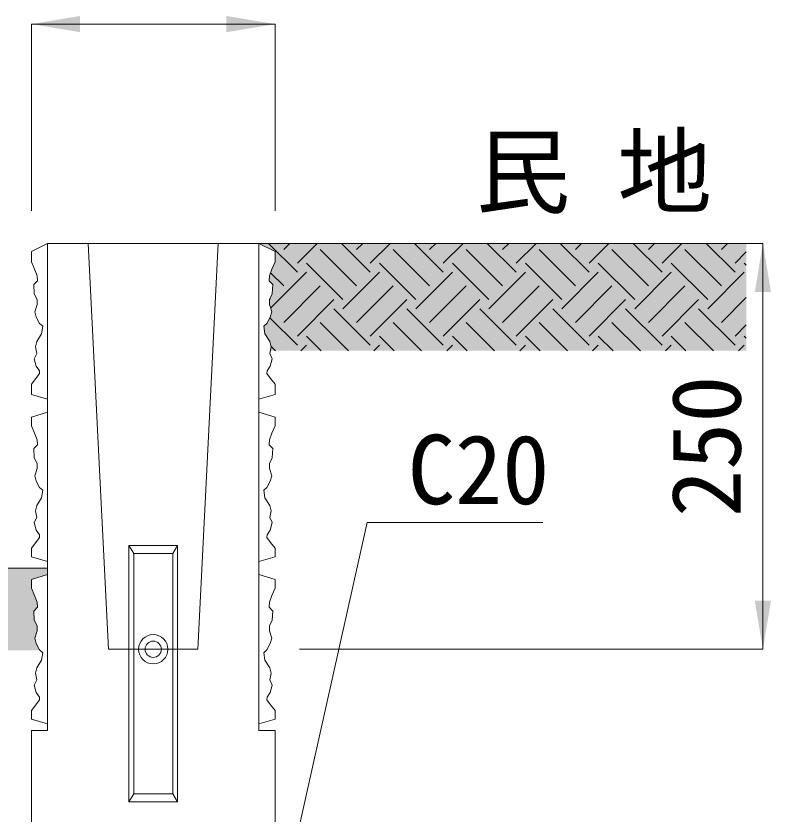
# Model space of a CAD drawing. Units: millimetres at full size. Extents: x 199178 to 219083, y 873019 to 880494.
# Drawn here: x 200355.9 to 200820.7, y 875801.9 to 876293.4 of the extents above; entities that cross this region are included whole.
import ezdxf
from ezdxf.enums import TextEntityAlignment as Align

# ---------------------------------------------------------------- set-up
doc = ezdxf.new("R2010")
doc.units = ezdxf.units.MM
doc.header["$LTSCALE"] = 20
for name, color, linetype, lineweight in [('0_2', 7, 'Continuous', 13), ('ハッチング', 7, 'Continuous', 13), ('ピンジョイント', 1, 'Continuous', 13), ('寸法線', 7, 'Continuous', 13), ('引出線', 4, 'Continuous', 13), ('舗装・基礎', 3, 'Continuous', 13)]:
    doc.layers.add(name, color=color, linetype=linetype, lineweight=lineweight)
doc.layers.add('ハッチング_舗装', color=7, linetype='Continuous')
doc.layers.add('文字', color=7, linetype='Continuous')
doc.styles.add('ＭＳ ゴシック', font='')
doc.styles.get('ＭＳ ゴシック').set_extended_font_data('MS Gothic')

# ---------------------------------------------------------------- blocks, each defined once
blk = doc.blocks.new('filled_arrow')
at = {"color": 0, "linetype": 'Continuous', "lineweight": -2}
blk.add_solid([(7.5, 1.25), (0, 0), (7.5, -1.25)], dxfattribs=at)

msp = doc.modelspace()

# ---------------------------------------------------------------- hatches: boundary and pattern name
at = {"layer": 'ハッチング_舗装'}
for color, points in [(52, [(200805.41, 876087.19), (200805.41, 876153.37), (200505.41, 876153.37), (200515.41, 876148.37), (200515.41, 876141.97), (200513.47, 876137.46), (200511.91, 876133.3), (200511.74, 876130.35), (200513.99, 876127.93), (200513.64, 876122.21), (200511.91, 876118.74), (200511.91, 876115.62), (200513.3, 876111.11), (200512.43, 876107.99), (200510.35, 876104.01), (200508.44, 876102.27), (200509.13, 876097.59), (200512.08, 876092.91), (200512.95, 876089.62), (200512.44, 876087.19)]), (256, [(200370.59, 875902.78), (200368.4, 875906.99), (200367.53, 875910.11), (200368.92, 875914.62), (200368.92, 875917.74), (200367.18, 875921.21), (200366.83, 875926.93), (200369.09, 875929.35), (200368.92, 875932.3), (200367.35, 875936.46), (200365.41, 875940.97), (200365.41, 875946.37), (200375.41, 875949.37), (200375.41, 875953.37), (200075.41, 875953.37), (200075.41, 875902.78)])]:
    msp.add_hatch(color=color, dxfattribs=at).paths.add_polyline_path(points)

# ---------------------------------------------------------------- linework, layer by layer
at = {"layer": '0_2'}
for p, q in [((200365.41, 876148.37), (200375.41, 876153.37)), ((200375.41, 875853.37), (200375.41, 876153.37)), ((200375.41, 876153.37), (200505.41, 876153.37)), ((200412.91, 875903.37), (200400.41, 876153.37)), ((200467.91, 875903.37), (200480.41, 876153.37)), ((200505.41, 875853.37), (200505.41, 876153.37)), ((200515.41, 876148.37), (200505.41, 876153.37)), ((200365.41, 876141.97), (200365.41, 876148.37)), ((200515.41, 876141.97), (200515.41, 876148.37)), ((200365.41, 876141.97), (200367.35, 876137.46)), ((200515.41, 876141.97), (200513.47, 876137.46)), ((200367.35, 876137.46), (200368.92, 876133.3)), ((200513.47, 876137.46), (200511.91, 876133.3)), ((200369.09, 876130.35), (200366.83, 876127.93)), ((200368.92, 876133.3), (200369.09, 876130.35)), ((200511.91, 876133.3), (200511.74, 876130.35)), ((200511.74, 876130.35), (200513.99, 876127.93)), ((200366.83, 876127.93), (200367.18, 876122.21)), ((200513.99, 876127.93), (200513.64, 876122.21)), ((200367.18, 876122.21), (200368.92, 876118.74)), ((200513.64, 876122.21), (200511.91, 876118.74)), ((200368.92, 876115.62), (200367.53, 876111.11)), ((200368.92, 876118.74), (200368.92, 876115.62)), ((200511.91, 876118.74), (200511.91, 876115.62)), ((200511.91, 876115.62), (200513.3, 876111.11)), ((200367.53, 876111.11), (200368.4, 876107.99)), ((200513.3, 876111.11), (200512.43, 876107.99)), ((200368.4, 876107.99), (200370.48, 876104.01)), ((200512.43, 876107.99), (200510.35, 876104.01)), ((200370.48, 876104.01), (200372.38, 876102.27)), ((200372.38, 876102.27), (200371.69, 876097.59)), ((200510.35, 876104.01), (200508.44, 876102.27)), ((200508.44, 876102.27), (200509.13, 876097.59)), ((200371.69, 876097.59), (200368.74, 876092.91)), ((200509.13, 876097.59), (200512.08, 876092.91)), ((200368.74, 876092.91), (200367.87, 876089.62)), ((200512.08, 876092.91), (200512.95, 876089.62)), ((200367.87, 876089.62), (200368.74, 876085.46)), ((200512.95, 876089.62), (200512.08, 876085.46)), ((200368.74, 876085.46), (200367.18, 876082.34)), ((200367.18, 876082.34), (200368.4, 876077.66)), ((200512.08, 876085.46), (200513.64, 876082.34)), ((200513.64, 876082.34), (200512.43, 876077.66)), ((200368.4, 876077.66), (200370.3, 876074.89)), ((200512.43, 876077.66), (200510.52, 876074.89)), ((200370.48, 876073.15), (200368.22, 876070.21)), ((200370.3, 876074.89), (200370.48, 876073.15)), ((200510.52, 876074.89), (200510.35, 876073.15)), ((200510.35, 876073.15), (200512.6, 876070.21)), ((200368.22, 876070.21), (200365.41, 876066.57)), ((200365.41, 876060.37), (200365.41, 876066.57)), ((200512.6, 876070.21), (200515.41, 876066.57)), ((200515.41, 876060.37), (200515.41, 876066.57)), ((200365.41, 876060.37), (200375.41, 876057.37)), ((200515.41, 876060.37), (200505.41, 876057.37)), ((200365.41, 876046.37), (200375.41, 876049.37)), ((200515.41, 876046.37), (200505.41, 876049.37)), ((200365.41, 876040.97), (200365.41, 876046.37)), ((200515.41, 876040.97), (200515.41, 876046.37)), ((200365.41, 876040.97), (200367.35, 876036.46)), ((200515.41, 876040.97), (200513.47, 876036.46)), ((200367.35, 876036.46), (200368.92, 876032.3)), ((200368.92, 876032.3), (200369.09, 876029.35)), ((200511.91, 876032.3), (200511.74, 876029.35)), ((200513.47, 876036.46), (200511.91, 876032.3)), ((200369.09, 876029.35), (200366.83, 876026.93)), ((200366.83, 876026.93), (200367.18, 876021.21)), ((200511.74, 876029.35), (200513.99, 876026.93)), ((200513.99, 876026.93), (200513.64, 876021.21)), ((200367.18, 876021.21), (200368.92, 876017.74)), ((200368.92, 876017.74), (200368.92, 876014.62)), ((200513.64, 876021.21), (200511.91, 876017.74)), ((200511.91, 876017.74), (200511.91, 876014.62)), ((200368.92, 876014.62), (200367.53, 876010.11)), ((200511.91, 876014.62), (200513.3, 876010.11)), ((200367.53, 876010.11), (200368.4, 876006.99)), ((200513.3, 876010.11), (200512.43, 876006.99)), ((200368.4, 876006.99), (200370.48, 876003.01)), ((200370.48, 876003.01), (200372.38, 876001.27)), ((200510.35, 876003.01), (200508.44, 876001.27)), ((200512.43, 876006.99), (200510.35, 876003.01)), ((200372.38, 876001.27), (200371.69, 875996.59)), ((200508.44, 876001.27), (200509.13, 875996.59)), ((200371.69, 875996.59), (200368.74, 875991.91)), ((200509.13, 875996.59), (200512.08, 875991.91)), ((200368.74, 875991.91), (200367.87, 875988.62)), ((200367.87, 875988.62), (200368.74, 875984.46)), ((200512.08, 875991.91), (200512.95, 875988.62)), ((200512.95, 875988.62), (200512.08, 875984.46)), ((200368.74, 875984.46), (200367.18, 875981.34)), ((200512.08, 875984.46), (200513.64, 875981.34)), ((200367.18, 875981.34), (200368.4, 875976.66)), ((200513.64, 875981.34), (200512.43, 875976.66)), ((200368.4, 875976.66), (200370.3, 875973.89)), ((200370.3, 875973.89), (200370.48, 875972.15)), ((200510.52, 875973.89), (200510.35, 875972.15)), ((200512.43, 875976.66), (200510.52, 875973.89)), ((200368.22, 875969.21), (200365.41, 875965.57)), ((200370.48, 875972.15), (200368.22, 875969.21)), ((200510.35, 875972.15), (200512.6, 875969.21)), ((200512.6, 875969.21), (200515.41, 875965.57)), ((200365.41, 875960.37), (200365.41, 875965.57)), ((200515.41, 875960.37), (200515.41, 875965.57)), ((200365.41, 875960.37), (200375.41, 875957.37)), ((200515.41, 875960.37), (200505.41, 875957.37)), ((200365.41, 875946.37), (200375.41, 875949.37)), ((200515.41, 875946.37), (200505.41, 875949.37)), ((200365.41, 875940.97), (200365.41, 875946.37)), ((200515.41, 875940.97), (200515.41, 875946.37)), ((200365.41, 875940.97), (200367.35, 875936.46)), ((200515.41, 875940.97), (200513.47, 875936.46)), ((200367.35, 875936.46), (200368.92, 875932.3)), ((200513.47, 875936.46), (200511.91, 875932.3)), ((200369.09, 875929.35), (200366.83, 875926.93)), ((200368.92, 875932.3), (200369.09, 875929.35)), ((200511.91, 875932.3), (200511.74, 875929.35)), ((200511.74, 875929.35), (200513.99, 875926.93)), ((200366.83, 875926.93), (200367.18, 875921.21)), ((200513.99, 875926.93), (200513.64, 875921.21)), ((200367.18, 875921.21), (200368.92, 875917.74)), ((200513.64, 875921.21), (200511.91, 875917.74)), ((200368.92, 875914.62), (200367.53, 875910.11)), ((200368.92, 875917.74), (200368.92, 875914.62)), ((200511.91, 875917.74), (200511.91, 875914.62)), ((200511.91, 875914.62), (200513.3, 875910.11)), ((200367.53, 875910.11), (200368.4, 875906.99)), ((200513.3, 875910.11), (200512.43, 875906.99)), ((200368.4, 875906.99), (200370.48, 875903.01)), ((200512.43, 875906.99), (200510.35, 875903.01)), ((200370.48, 875903.01), (200372.38, 875901.27)), ((200372.38, 875901.27), (200371.69, 875896.59)), ((200412.91, 875903.37), (200467.91, 875903.37)), ((200510.35, 875903.01), (200508.44, 875901.27)), ((200508.44, 875901.27), (200509.13, 875896.59)), ((200371.69, 875896.59), (200368.74, 875891.91)), ((200509.13, 875896.59), (200512.08, 875891.91)), ((200368.74, 875891.91), (200367.87, 875888.62)), ((200512.08, 875891.91), (200512.95, 875888.62)), ((200368.74, 875884.46), (200367.18, 875881.34)), ((200367.87, 875888.62), (200368.74, 875884.46)), ((200512.95, 875888.62), (200512.08, 875884.46)), ((200512.08, 875884.46), (200513.64, 875881.34)), ((200367.18, 875881.34), (200368.4, 875876.66)), ((200513.64, 875881.34), (200512.43, 875876.66)), ((200368.4, 875876.66), (200370.3, 875873.89)), ((200512.43, 875876.66), (200510.52, 875873.89)), ((200370.48, 875872.15), (200368.22, 875869.21)), ((200370.3, 875873.89), (200370.48, 875872.15)), ((200510.52, 875873.89), (200510.35, 875872.15)), ((200510.35, 875872.15), (200512.6, 875869.21)), ((200368.22, 875869.21), (200365.41, 875865.57)), ((200365.41, 875860.37), (200365.41, 875865.57)), ((200512.6, 875869.21), (200515.41, 875865.57)), ((200515.41, 875860.37), (200515.41, 875865.57)), ((200365.41, 875860.37), (200375.41, 875857.37)), ((200515.41, 875860.37), (200505.41, 875857.37)), ((200365.41, 875662.37), (200365.41, 875853.37)), ((200365.41, 875853.37), (200375.41, 875853.37)), ((200505.41, 875853.37), (200515.41, 875853.37)), ((200515.41, 875783.37), (200515.41, 875853.37))]:
    msp.add_line(p, q, dxfattribs=at)
at = {"layer": 'ハッチング'}
for p, q in [((200529.12, 876135.57), (200511.31, 876153.37)), ((200520.7, 876149.6), (200524.48, 876153.37)), ((200529.12, 876141.18), (200541.31, 876153.37)), ((200574.02, 876135.57), (200556.21, 876153.37)), ((200565.6, 876149.6), (200569.38, 876153.37)), ((200574.02, 876141.18), (200586.21, 876153.37)), ((200618.92, 876135.57), (200601.12, 876153.37)), ((200610.5, 876149.6), (200614.28, 876153.37)), ((200618.92, 876141.18), (200631.12, 876153.37)), ((200663.82, 876135.57), (200646.02, 876153.37)), ((200655.4, 876149.6), (200659.18, 876153.37)), ((200663.82, 876141.18), (200676.02, 876153.37)), ((200708.72, 876135.57), (200690.92, 876153.37)), ((200700.31, 876149.6), (200704.08, 876153.37)), ((200708.72, 876141.18), (200720.92, 876153.37)), ((200753.63, 876135.57), (200735.82, 876153.37)), ((200745.21, 876149.6), (200748.98, 876153.37)), ((200753.63, 876141.18), (200765.82, 876153.37)), ((200798.53, 876135.57), (200780.72, 876153.37)), ((200790.11, 876149.6), (200793.88, 876153.37)), ((200565.6, 876127.15), (200543.15, 876149.6)), ((200610.5, 876127.15), (200588.05, 876149.6)), ((200655.4, 876127.15), (200632.95, 876149.6)), ((200700.31, 876127.15), (200677.85, 876149.6)), ((200745.21, 876127.15), (200722.76, 876149.6)), ((200790.11, 876127.15), (200767.66, 876149.6)), ((200798.53, 876141.18), (200805.41, 876148.06)), ((200557.18, 876118.73), (200534.73, 876141.18)), ((200602.08, 876118.73), (200579.63, 876141.18)), ((200646.99, 876118.73), (200624.53, 876141.18)), ((200691.89, 876118.73), (200669.44, 876141.18)), ((200736.79, 876118.73), (200714.34, 876141.18)), ((200781.69, 876118.73), (200759.24, 876141.18)), ((200805.41, 876139.91), (200804.14, 876141.18)), ((200512.59, 876113.42), (200534.73, 876135.57)), ((200520.7, 876127.15), (200512.63, 876135.22)), ((200557.18, 876113.12), (200579.63, 876135.57)), ((200602.08, 876113.12), (200624.53, 876135.57)), ((200646.99, 876113.12), (200669.44, 876135.57)), ((200691.89, 876113.12), (200714.34, 876135.57)), ((200736.79, 876113.12), (200759.24, 876135.57)), ((200781.69, 876113.12), (200804.14, 876135.57)), ((200520.7, 876104.7), (200543.15, 876127.15)), ((200565.6, 876104.7), (200588.05, 876127.15)), ((200610.5, 876104.7), (200632.95, 876127.15)), ((200655.4, 876104.7), (200677.85, 876127.15)), ((200700.31, 876104.7), (200722.76, 876127.15)), ((200745.21, 876104.7), (200767.66, 876127.15)), ((200512.28, 876118.73), (200512.03, 876118.98)), ((200529.12, 876096.28), (200551.57, 876118.73)), ((200574.02, 876096.28), (200596.47, 876118.73)), ((200618.92, 876096.28), (200641.37, 876118.73)), ((200663.82, 876096.28), (200686.27, 876118.73)), ((200708.72, 876096.28), (200731.17, 876118.73)), ((200753.63, 876096.28), (200776.08, 876118.73)), ((200790.11, 876104.7), (200805.41, 876120)), ((200574.02, 876090.67), (200551.57, 876113.12)), ((200618.92, 876090.67), (200596.47, 876113.12)), ((200663.82, 876090.67), (200641.37, 876113.12)), ((200708.72, 876090.67), (200686.27, 876113.12)), ((200753.63, 876090.67), (200731.17, 876113.12)), ((200798.53, 876090.67), (200776.08, 876113.12)), ((200529.12, 876090.67), (200512.21, 876107.57)), ((200560.66, 876087.19), (200543.15, 876104.7)), ((200605.56, 876087.19), (200588.05, 876104.7)), ((200650.46, 876087.19), (200632.95, 876104.7)), ((200695.36, 876087.19), (200677.85, 876104.7)), ((200740.26, 876087.19), (200722.76, 876104.7)), ((200785.16, 876087.19), (200767.66, 876104.7)), ((200798.53, 876096.28), (200805.41, 876103.16)), ((200543.82, 876087.19), (200534.73, 876096.28)), ((200588.72, 876087.19), (200579.63, 876096.28)), ((200633.62, 876087.19), (200624.53, 876096.28)), ((200678.52, 876087.19), (200669.44, 876096.28)), ((200723.42, 876087.19), (200714.34, 876096.28)), ((200768.32, 876087.19), (200759.24, 876096.28)), ((200805.41, 876095.01), (200804.14, 876096.28)), ((200531.26, 876087.19), (200534.73, 876090.67)), ((200576.16, 876087.19), (200579.63, 876090.67)), ((200621.06, 876087.19), (200624.53, 876090.67)), ((200665.96, 876087.19), (200669.44, 876090.67)), ((200710.86, 876087.19), (200714.34, 876090.67)), ((200755.76, 876087.19), (200759.24, 876090.67)), ((200800.67, 876087.19), (200804.14, 876090.67)), ((200515.76, 876087.19), (200512.82, 876090.13))]:
    msp.add_line(p, q, dxfattribs=at)
at = {"layer": 'ピンジョイント'}
for p, q in [((200425.41, 875809.37), (200425.41, 875967.37)), ((200455.41, 875967.37), (200425.41, 875967.37)), ((200425.41, 875967.37), (200428.41, 875962.37)), ((200452.41, 875962.37), (200455.41, 875967.37)), ((200455.41, 875809.37), (200455.41, 875967.37)), ((200428.41, 875814.37), (200428.41, 875962.37)), ((200452.41, 875962.37), (200428.41, 875962.37)), ((200452.41, 875814.37), (200452.41, 875962.37)), ((200425.41, 875809.37), (200428.41, 875814.37)), ((200452.41, 875814.37), (200428.41, 875814.37)), ((200455.41, 875809.37), (200452.41, 875814.37)), ((200455.41, 875809.37), (200425.41, 875809.37))]:
    msp.add_line(p, q, dxfattribs=at)
for radius in [9, 5]:
    msp.add_circle((200440.41, 875903.37), radius, dxfattribs=at)
at = {"layer": '寸法線'}
for p, q in [((200365.41, 876288.42), (200515.41, 876288.42)), ((200365.41, 876173.37), (200365.41, 876288.42)), ((200515.41, 876173.37), (200515.41, 876288.42)), ((200530.41, 876153.37), (200815.67, 876153.37)), ((200815.67, 876153.37), (200815.67, 875903.37)), ((200530.41, 875903.37), (200815.67, 875903.37))]:
    msp.add_line(p, q, dxfattribs=at)
at = {"layer": '引出線'}
msp.add_lwpolyline([(200525.41, 875772.87), (200572.07, 875981.47), (200680.22, 875981.47)], dxfattribs=at)
at = {"layer": '舗装・基礎'}
for p, q in [((200505.41, 876153.37), (200805.41, 876153.37)), ((200375.41, 875953.37), (200075.41, 875953.37))]:
    msp.add_line(p, q, dxfattribs=at)

# ---------------------------------------------------------------- block references
at = {"layer": '寸法線', "xscale": 4, "yscale": 4}
msp.add_blockref('filled_arrow', (200365.41, 876288.42), dxfattribs=at)
for p, rotation in [((200515.41, 876288.42), 180), ((200815.67, 876153.37), 270), ((200815.67, 875903.37), 90)]:
    msp.add_blockref('filled_arrow', p, dxfattribs=dict(at, rotation=rotation))

# ---------------------------------------------------------------- texts
at = {"layer": '寸法線', "style": 'ＭＳ ゴシック'}
msp.add_text('250', height=42.72, rotation=90, dxfattribs=at).set_placement((200780.67, 876028.37), align=Align.MIDDLE_CENTER)
at = {"layer": '引出線', "style": 'ＭＳ ゴシック'}
msp.add_text('C20', height=42.72, dxfattribs=at).set_placement((200597.07, 876035.47), align=Align.TOP_LEFT)
at = {"layer": '文字', "style": 'ＭＳ ゴシック'}
msp.add_text('民 地', height=42.72, dxfattribs=at).set_placement((200638.75, 876163.41), align=Align.BOTTOM_LEFT)

doc.saveas('drawing.dxf')
